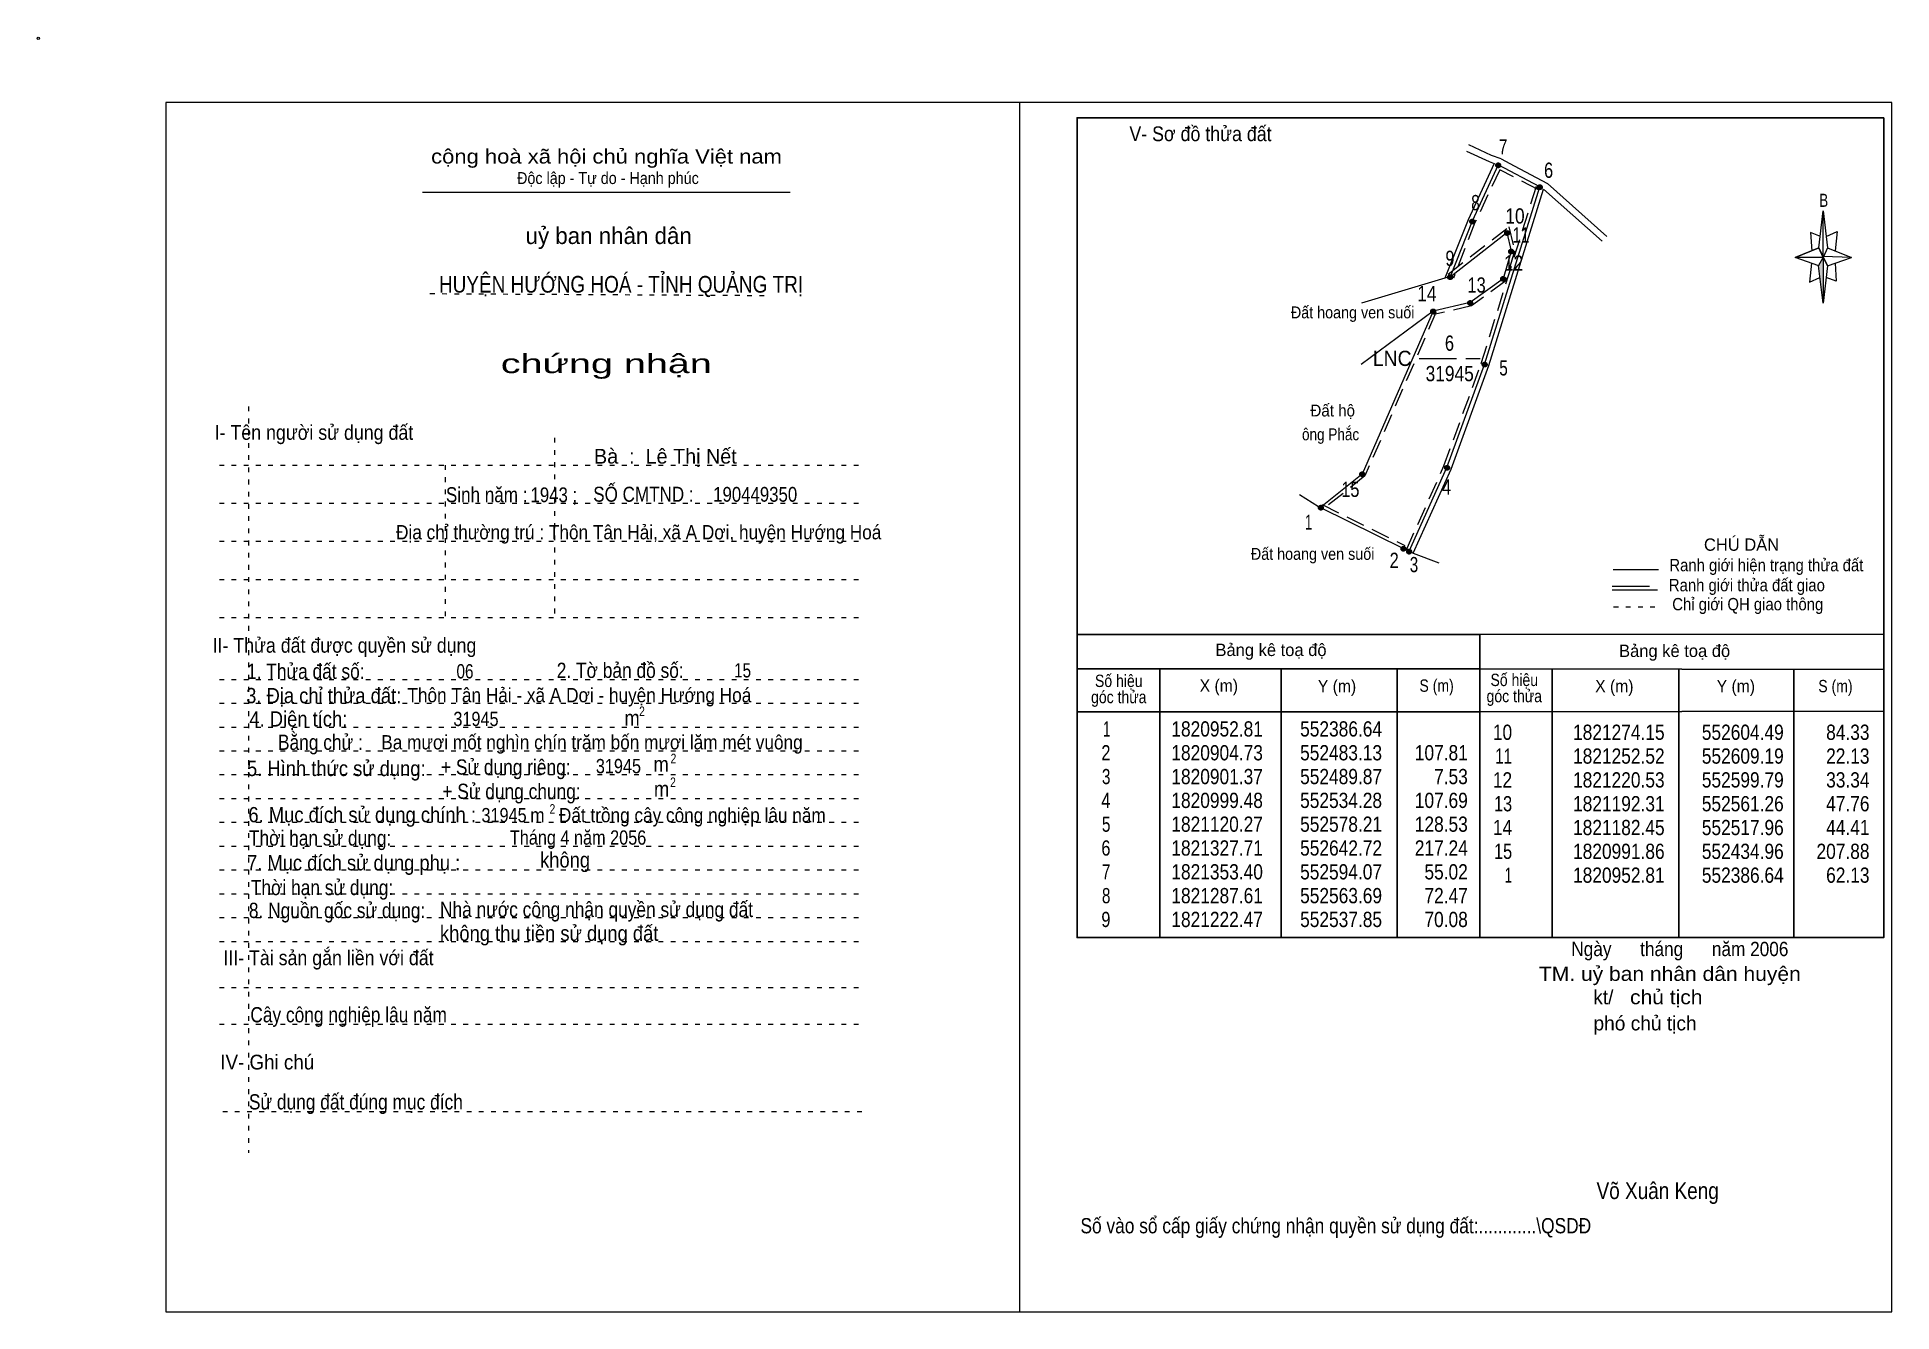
# Model space of a CAD drawing. Header units: centimetres. Extents: x -1.6 to 37.4, y -1.3 to 25.5.
import ezdxf
from ezdxf.enums import TextEntityAlignment as Align

# ---------------------------------------------------------------- set-up
doc = ezdxf.new("R2010")
doc.units = ezdxf.units.CM
doc.header["$LTSCALE"] = 0.13
for name, pattern in [('DOTTED', [1.5, 0.3, -1.2]), ('LONG_DASHED', [7.5, 6, -1.5]), ('MEDIUM_DASHED', [4.5, 3, -1.5])]:
    doc.linetypes.add(name, pattern=pattern)
for name, color, linetype, lineweight in [('1', 7, 'DOTTED', 13), ('10', 7, 'Continuous', 13), ('2', 7, 'Continuous', 25), ('3', 7, 'Continuous', 13), ('30', 7, 'Continuous', 13), ('32', 7, 'LONG_DASHED', 13), ('33', 7, 'LONG_DASHED', 13), ('35', 7, 'Continuous', 13)]:
    doc.layers.add(name, color=color, linetype=linetype, lineweight=lineweight)

msp = doc.modelspace()

# ---------------------------------------------------------------- hatches: boundary and pattern name
at = {"layer": '30'}
msp.add_hatch(color=256, dxfattribs=at).paths.add_polyline_path([(35.91, 20.87), (35.91, 19.91), (35.81, 20.69)])
at = {"layer": '32'}
for points in [[(29.1385, 22.8028, 1), (29.0385, 22.8028, 1)], [(30.0115, 22.3419, 1), (29.9115, 22.3419, 1)], [(28.5934, 21.6223, 1), (28.4934, 21.6223, 1)], [(29.3255, 21.3808, 1), (29.2255, 21.3808, 1)], [(29.4098, 20.9927, 1), (29.3098, 20.9927, 1)], [(28.1298, 20.4535, 1), (28.0298, 20.4535, 1)], [(29.2412, 20.4187, 1), (29.1412, 20.4187, 1)], [(28.5498, 19.9123, 1), (28.4498, 19.9123, 1)], [(27.7729, 19.7354, 1), (27.6729, 19.7354, 1)], [(28.8539, 18.6197, 1), (28.7539, 18.6197, 1)], [(26.2836, 16.3156, 1), (26.1836, 16.3156, 1)], [(28.0657, 16.4523, 1), (27.9657, 16.4523, 1)], [(25.4165, 15.6149, 1), (25.3165, 15.6149, 1)], [(27.1479, 14.7522, 1), (27.0479, 14.7522, 1)], [(27.2688, 14.6919, 1), (27.1688, 14.6919, 1)]]:
    msp.add_hatch(color=256, dxfattribs=at).paths.add_polyline_path(points)

# ---------------------------------------------------------------- linework, layer by layer
at = {"layer": '1', "linetype": 'Continuous'}
msp.add_line((6.51, 22.24), (14.23, 22.24), dxfattribs=at)
at = {"layer": '1'}
for p, q in [((6.67, 20.11), (13.82, 20.07)), ((2.86, 17.74), (2.86, 2.07)), ((9.28, 17.08), (9.28, 13.31)), ((2.25, 16.51), (15.75, 16.51)), ((6.99, 16.51), (6.99, 13.31)), ((2.25, 15.71), (15.75, 15.71)), ((2.25, 14.91), (15.75, 14.91)), ((2.25, 14.11), (15.75, 14.11)), ((2.25, 13.31), (15.75, 13.31)), ((2.25, 12.01), (15.75, 12.01)), ((2.25, 11.51), (15.75, 11.51)), ((2.25, 11.01), (15.75, 11.01)), ((2.25, 10.51), (15.75, 10.51)), ((2.25, 10.01), (15.75, 10.01)), ((2.25, 9.51), (15.75, 9.51)), ((2.25, 9.01), (15.75, 9.01)), ((2.25, 8.51), (15.75, 8.51)), ((2.25, 8.01), (15.75, 8.01)), ((2.25, 7.51), (15.75, 7.51)), ((2.25, 7.01), (15.75, 7.01)), ((2.25, 6.51), (15.75, 6.51)), ((2.25, 5.54), (15.75, 5.54)), ((2.25, 4.77), (15.75, 4.77)), ((2.32, 2.94), (15.82, 2.94))]:
    msp.add_line(p, q, dxfattribs=at)
at = {"layer": '10'}
for p, q in [((29.15, 22.94), (29.42, 22.79)), ((31.27, 21.21), (30.04, 22.3)), ((27.97, 20.43), (26.22, 19.91)), ((28.08, 20.46), (27.97, 20.43)), ((27.72, 19.74), (26.21, 18.62)), ((25.36, 15.62), (27.1, 14.76)), ((27.1, 14.76), (27.22, 14.7)), ((27.22, 14.7), (27.3, 14.66)), ((27.3, 14.66), (27.84, 14.46))]:
    msp.add_line(p, q, dxfattribs=at)
at = {"layer": '10', "linetype": 'MEDIUM_DASHED'}
msp.add_line((25.39, 15.68), (27.13, 14.82), dxfattribs=at)
at = {"layer": '10', "lineweight": 25}
for p, q in [((28.7, 12.95), (37.18, 12.96)), ((28.7, 12.23), (37.18, 12.22)), ((30.22, 12.23), (30.22, 6.59)), ((32.88, 12.23), (32.88, 6.59)), ((35.29, 12.23), (35.29, 6.59)), ((28.7, 11.33), (37.18, 11.34))]:
    msp.add_line(p, q, dxfattribs=at)
at = {"layer": '10'}
for points in [[(28.42, 23.1), (28.9, 22.88), (29, 22.84), (28.46, 21.66), (27.97, 20.43)], [(29.15, 22.94), (28.95, 23.01), (28.47, 23.23)], [(29.96, 22.35), (29.09, 22.81), (28.54, 21.63), (28.08, 20.46)], [(29.42, 22.79), (30.12, 22.42), (31.37, 21.31)], [(27.22, 14.7), (28.01, 16.46), (28.8, 18.62), (29.96, 22.35)], [(27.3, 14.66), (28.1, 16.42), (28.89, 18.6), (30.04, 22.3)], [(28.08, 20.46), (29.27, 21.39), (29.36, 21), (29.19, 20.42), (28.5, 19.92), (27.72, 19.74)], [(27.72, 19.74), (26.23, 16.32), (25.36, 15.62)], [(24.92, 15.89), (25.32, 15.64), (25.36, 15.62)]]:
    msp.add_lwpolyline(points, dxfattribs=at)
at = {"layer": '10', "linetype": 'MEDIUM_DASHED'}
for points in [[(29.93, 22.29), (29.12, 22.71), (28.6, 21.6), (28.15, 20.43)], [(27.16, 14.73), (27.95, 16.49), (28.73, 18.64), (29.89, 22.37)], [(28.04, 20.52), (29.31, 21.51), (29.43, 21), (29.25, 20.38), (28.53, 19.85), (27.74, 19.67)], [(27.78, 19.71), (26.29, 16.28), (25.4, 15.57)]]:
    msp.add_lwpolyline(points, dxfattribs=at)
at = {"layer": '10'}
msp.add_circle((-1.55, 25.47), 0.025, dxfattribs=at)
at = {"layer": '2'}
for p, q in [((20.25, 12.95), (28.7, 12.95)), ((28.7, 6.59), (28.7, 12.95)), ((20.25, 12.23), (28.7, 12.23)), ((21.99, 6.59), (21.99, 12.23)), ((24.53, 10.89), (24.53, 12.23)), ((26.97, 12.23), (26.97, 6.59)), ((20.25, 11.33), (28.7, 11.33))]:
    msp.add_line(p, q, dxfattribs=at)
msp.add_lwpolyline([(37.18, 23.8), (20.25, 23.8), (20.25, 6.59), (37.18, 6.59)], close=True, dxfattribs=at)
msp.add_lwpolyline([(24.53, 6.59), (24.53, 10.39), (24.53, 10.89)], dxfattribs=at)
at = {"layer": '3'}
msp.add_line((19.04, 24.12), (19.04, -1.27), dxfattribs=at)
for points in [[(19.04, 24.12), (1.13, 24.12), (1.13, -1.27), (19.04, -1.27)], [(19.04, -1.27), (37.35, -1.27), (37.35, 24.12), (19.04, 24.12)]]:
    msp.add_lwpolyline(points, dxfattribs=at)
at = {"layer": '30'}
for p, q in [((35.82, 21.07), (35.91, 21.85)), ((36, 21.07), (36.5, 20.87)), ((35.82, 20.69), (35.32, 20.87)), ((36, 20.69), (35.91, 19.91)), ((36.16, 20.75), (36.18, 20.37)), ((36.18, 20.37), (35.97, 20.45))]:
    msp.add_line(p, q, dxfattribs=at)
for points in [[(35.91, 21.85), (36, 21.07), (35.91, 20.87)], [(35.91, 20.87), (35.32, 20.87), (35.82, 21.07), (36, 20.69), (36.5, 20.87), (35.91, 20.89)], [(35.91, 20.87), (35.91, 19.91), (35.81, 20.69)]]:
    msp.add_lwpolyline(points, close=True, dxfattribs=at)
for points in [[(35.97, 21.31), (36.2, 21.41), (36.16, 21.01)], [(35.91, 20.87), (35.82, 21.07), (35.32, 20.87)], [(35.85, 21.31), (35.64, 21.39), (35.67, 21.01)], [(35.66, 20.75), (35.62, 20.35), (35.84, 20.45)], [(35.91, 20.87), (36, 20.69), (36.5, 20.87)]]:
    msp.add_lwpolyline(points, dxfattribs=at)
at = {"layer": '32'}
for centre in [(29.0885, 22.8028), (29.9615, 22.3419), (28.5434, 21.6223), (29.2755, 21.3808), (29.3598, 20.9927), (28.0798, 20.4535), (29.1912, 20.4187), (28.4998, 19.9123), (27.7229, 19.7354), (28.8039, 18.6197), (26.2336, 16.3156), (28.0157, 16.4523), (25.3665, 15.6149), (27.0979, 14.7522), (27.2188, 14.6919)]:
    msp.add_circle(centre, 0.05, dxfattribs=at)
at = {"layer": '33'}
msp.add_line((27.43, 18.75), (28.71, 18.75), dxfattribs=at)
at = {"layer": '35'}
for p, q in [((31.5, 14.32), (32.45, 14.32)), ((31.48, 13.89), (32.43, 13.89))]:
    msp.add_line(p, q, dxfattribs=at)
at = {"layer": '35', "linetype": 'LONG_DASHED'}
msp.add_line((31.48, 13.97), (32.43, 13.97), dxfattribs=at)
at = {"layer": '35', "linetype": 'DOTTED'}
msp.add_line((31.51, 13.53), (32.5, 13.53), dxfattribs=at)

# ---------------------------------------------------------------- texts
at = {"layer": '1'}
for s, height, width, p in [('V- Sơ đồ thửa đất', 0.31, 0.9, (22.84, 23.31)), ('cộng hoà xã hội chủ nghĩa Việt nam', 0.3, 1.15, (10.375, 22.84)), ('Độc lập - Tự do - Hạnh phúc', 0.25, 0.9, (10.405, 22.41)), ('chứng nhận', 0.4, 1.55, (10.37, 18.44)), ('I- Tên người sử dụng đất', 0.31, 0.9, (4.235, 17.04)), ('II- Thửa đất được quyền sử dụng', 0.31, 0.9, (4.875, 12.57)), ('III- Tài sản gắn liền với đất', 0.31, 0.9, (4.54, 6.01)), ('IV- Ghi chú', 0.31, 0.95, (3.255, 3.82))]:
    msp.add_text(s, height=height, dxfattribs=dict(at, width=width)).set_placement(p, align=Align.CENTER)
msp.add_text('uỷ ban nhân dân', height=0.35, dxfattribs=at).set_placement((10.42, 21.15), align=Align.CENTER)
at = {"layer": '10'}
for s, height, width, p in [('Đất hoang ven suối ', 0.25, 0.9, (26.075, 19.59)), ('Sinh năm :', 0.3149, 0.85, (7.86, 15.73)), ('1943 ;', 0.31, 0.85, (9.27, 15.73)), ('SỐ CMTND :', 0.3149, 0.85, (11.15, 15.74)), ('190449350', 0.31, 0.85, (13.495, 15.74)), ('Địa chỉ thường trú : Thôn Tân Hải, xã A Dơi, huyện Hướng Hoá', 0.3, 0.9, (11.05, 14.95)), ('Đất hoang ven suối ', 0.25, 0.9, (25.235, 14.52)), ('06', 0.3, 0.8, (7.405, 12.03)), ('15', 0.3, 0.8, (13.23, 12.05)), ('Thôn Tân Hải - xã A Dơi - huyện Hướng Hoá ', 0.3, 0.9, (9.855, 11.53)), ('31945', 0.3, 0.85, (7.635, 11.03)), ('Ba mươi mốt nghìn chín trăm bốn mươi lăm mét vuông ', 0.3, 0.9, (10.12, 10.54)), ('31945', 0.3, 0.85, (10.625, 10.04)), ('m   Đất trồng cây công nghiệp lâu năm ', 0.3, 0.9, (11.925, 9.01)), ('31945', 0.3, 0.85, (8.225, 9.01)), ('Tháng 4 năm 2056 ', 0.3, 0.85, (9.825, 8.54)), ('Ngày      tháng      năm 2006', 0.3, 0.9, (32.9, 6.2)), ('TM. uỷ ban nhân dân huyện', 0.3, 1.1, (32.69, 5.68)), ('chủ tịch', 0.3, 1.1, (32.615, 5.19)), ('Võ Xuân Keng ', 0.35, 0.85, (32.49, 1.1))]:
    msp.add_text(s, height=height, dxfattribs=dict(at, width=width)).set_placement(p, align=Align.CENTER)
for s, width, p in [('  Đất hộ', 0.95, (24.97, 17.53)), ('ông Phắc', 0.85, (24.97, 17.03))]:
    msp.add_text(s, height=0.25, dxfattribs=dict(at, width=width)).set_placement(p)
for s, height, p in [('Bà  :  Lê Thị Nết', 0.31, (11.61, 16.54)), ('kt/ ', 0.3, (31.35, 5.19)), ('phó chủ tịch ', 0.3, (32.225, 4.64))]:
    msp.add_text(s, height=height, dxfattribs=at).set_placement(p, align=Align.CENTER)
at = {"layer": '2'}
for s, height, width, p in [('HUYỆN HƯỚNG HOÁ - TỈNH QUẢNG TRỊ', 0.35, 0.85, (10.68, 20.13)), ('Số hiệu', 0.2591, 0.85, (21.125, 11.85)), ('Số hiệu', 0.2591, 0.85, (29.425, 11.87)), ('3. Địa chỉ thửa đất:', 0.32, 0.9, (4.44, 11.51)), ('góc thửa', 0.2591, 0.85, (21.125, 11.51)), ('X (m)', 0.2591, 0.95, (23.225, 11.75)), ('Y (m)', 0.2591, 0.95, (25.705, 11.74)), ('S (m)', 0.2591, 0.85, (27.795, 11.75)), ('góc thửa', 0.2591, 0.85, (29.425, 11.53)), ('X (m)', 0.2591, 0.95, (31.525, 11.74)), ('Y (m)', 0.2591, 0.95, (34.075, 11.74)), ('S (m)', 0.2591, 0.85, (36.165, 11.74)), ('Số vào sổ cấp giấy chứng nhận quyền sử dụng đất:............\\QSDĐ', 0.32, 0.85, (25.68, 0.38))]:
    msp.add_text(s, height=height, dxfattribs=dict(at, width=width)).set_placement(p, align=Align.CENTER)
for p in [(24.32, 12.5), (32.79, 12.48)]:
    msp.add_text('Bảng kê toạ độ', height=0.2591, dxfattribs=at).set_placement(p, align=Align.CENTER)
for s, height, width, p in [('1. Thửa đất số:', 0.32, 0.85, (2.83, 12.02)), ('2. Tờ bản đồ số:', 0.32, 0.85, (9.33, 12.04)), ('4. Diện tích:', 0.32, 0.9, (2.88, 11.02)), ('m', 0.32, 0.9, (10.75, 11.04)), ('2', 0.2, 0.8, (11.06, 11.24)), ('Bằng chử :', 0.32, 0.85, (3.48, 10.53)), ('5. Hình thức sử dụng:', 0.32, 0.9, (2.83, 9.98)), ('+ Sử dụng riêng:', 0.32, 0.85, (6.9, 10.01)), ('m', 0.32, 0.9, (11.36, 10.07)), ('2', 0.2, 0.8, (11.72, 10.25)), ('+ Sử dụng chung:', 0.32, 0.85, (6.93, 9.5)), ('m', 0.32, 0.9, (11.37, 9.55)), ('2', 0.2, 0.8, (11.71, 9.75)), ('6. Mục đích sử dụng chính : ', 0.32, 0.9, (2.86, 9.01)), ('2', 0.2, 0.8, (9.18, 9.19)), ('Thời hạn sử dụng: ', 0.32, 0.85, (2.87, 8.52)), ('7. Mục đích sử dụng phụ : ', 0.32, 0.9, (2.83, 8)), ('không', 0.32, 0.9, (8.98, 8.06)), ('Thời hạn sử dụng: ', 0.32, 0.85, (2.91, 7.48)), ('8. Nguồn gốc sử dụng: ', 0.32, 0.85, (2.87, 7)), ('Nhà nước công nhận quyền sử dụng đất  ', 0.32, 0.85, (6.88, 7.02)), ('không thu tiền sử dụng đất', 0.32, 0.9, (6.88, 6.52)), ('Cây công nghiệp lâu năm', 0.32, 0.85, (2.9, 4.81)), ('Sử dụng đất đúng mục đích', 0.32, 0.85, (2.87, 2.98))]:
    msp.add_text(s, height=height, dxfattribs=dict(at, width=width)).set_placement(p)
at = {"layer": '30', "width": 0.75}
msp.add_text('B', height=0.2756, dxfattribs=at).set_placement((35.92, 21.93), align=Align.CENTER)
at = {"layer": '30'}
for s, width, p in [('1', 0.65, (20.95, 10.81)), ('1820952.81', 0.85, (24.15, 10.81)), ('552386.64', 0.85, (26.65, 10.81)), ('552386.64', 0.85, (26.65, 10.81)), ('10', 0.85, (29.38, 10.74)), ('1821274.15', 0.85, (32.58, 10.74)), ('552604.49', 0.85, (35.08, 10.74)), ('84.33', 0.85, (36.88, 10.74)), ('2', 0.8, (20.95, 10.31)), ('1820904.73', 0.85, (24.15, 10.31)), ('552483.13', 0.85, (26.65, 10.31)), ('107.81', 0.85, (28.45, 10.31)), ('11', 0.75, (29.38, 10.24)), ('1821252.52', 0.85, (32.58, 10.24)), ('552609.19', 0.85, (35.08, 10.24)), ('22.13', 0.85, (36.88, 10.24)), ('3', 0.75, (20.95, 9.81)), ('1820901.37', 0.85, (24.15, 9.81)), ('552489.87', 0.85, (26.65, 9.81)), ('7.53', 0.85, (28.45, 9.81)), ('12', 0.85, (29.38, 9.74)), ('1821220.53', 0.85, (32.58, 9.74)), ('552599.79', 0.85, (35.08, 9.74)), ('33.34', 0.85, (36.88, 9.74)), ('4', 0.8, (20.95, 9.31)), ('1820999.48', 0.85, (24.15, 9.31)), ('552534.28', 0.85, (26.65, 9.31)), ('107.69', 0.85, (28.45, 9.31)), ('13', 0.8, (29.38, 9.24)), ('1821192.31', 0.85, (32.58, 9.24)), ('552561.26', 0.85, (35.08, 9.24)), ('47.76', 0.85, (36.88, 9.24)), ('5', 0.75, (20.95, 8.81)), ('1821120.27', 0.85, (24.15, 8.81)), ('552578.21', 0.85, (26.65, 8.81)), ('128.53', 0.85, (28.45, 8.81)), ('14', 0.85, (29.38, 8.74)), ('1821182.45', 0.85, (32.58, 8.74)), ('552517.96', 0.85, (35.08, 8.74)), ('44.41', 0.85, (36.88, 8.74)), ('6', 0.8, (20.95, 8.31)), ('1821327.71', 0.85, (24.15, 8.31)), ('552642.72', 0.85, (26.65, 8.31)), ('217.24', 0.85, (28.45, 8.31)), ('1820991.86', 0.85, (32.58, 8.24)), ('552434.96', 0.85, (35.08, 8.24)), ('207.88', 0.85, (36.88, 8.24)), ('15', 0.8, (29.38, 8.24)), ('7', 0.75, (20.95, 7.81)), ('1821353.40', 0.85, (24.15, 7.81)), ('552594.07', 0.85, (26.65, 7.81)), ('55.02', 0.85, (28.45, 7.81)), ('1', 0.65, (29.38, 7.74)), ('1820952.81', 0.85, (32.58, 7.74)), ('552386.64', 0.85, (35.08, 7.74)), ('62.13', 0.85, (36.88, 7.74)), ('8', 0.75, (20.95, 7.31)), ('1821287.61', 0.85, (24.15, 7.31)), ('552563.69', 0.85, (26.65, 7.31)), ('72.47', 0.85, (28.45, 7.31)), ('9', 0.8, (20.95, 6.81)), ('1821222.47', 0.85, (24.15, 6.81)), ('552537.85', 0.85, (26.65, 6.81)), ('70.08', 0.85, (28.45, 6.81))]:
    msp.add_text(s, height=0.32, dxfattribs=dict(at, width=width)).set_placement(p, align=Align.RIGHT)
at = {"layer": '32'}
for s, width, p in [('7', 0.75, (29.19, 23.03)), ('6', 0.8, (30.145, 22.54)), ('8', 0.75, (28.61, 21.86)), ('10', 0.85, (29.44, 21.58)), ('11', 0.75, (29.565, 21.18)), ('9', 0.8, (28.075, 20.69)), ('12', 0.85, (29.41, 20.59)), ('14', 0.85, (27.59, 19.95)), ('13', 0.8, (28.635, 20.13)), ('5', 0.75, (29.2, 18.39)), ('15', 0.8, (25.985, 15.84)), ('4', 0.8, (28.005, 15.89)), ('1', 0.65, (25.11, 15.15)), ('2', 0.8, (26.905, 14.35)), ('3', 0.75, (27.32, 14.26))]:
    msp.add_text(s, height=0.32, dxfattribs=dict(at, width=width)).set_placement(p, align=Align.CENTER)
at = {"layer": '33'}
for s, width, p in [('6', 0.8, (28.065, 18.91)), ('31945', 0.85, (28.07, 18.27))]:
    msp.add_text(s, height=0.32, dxfattribs=dict(at, width=width)).set_placement(p, align=Align.CENTER)
at = {"layer": '33', "width": 0.95}
msp.add_text('LNC', height=0.32, dxfattribs=at).set_placement((27.27, 18.59), align=Align.RIGHT)
at = {"layer": '35'}
msp.add_text('CHÚ DẪN', height=0.2591, dxfattribs=at).set_placement((34.195, 14.71), align=Align.CENTER)
at = {"layer": '35', "width": 0.9}
for s, p in [('Ranh giới hiện trạng thửa đất', (34.715, 14.28)), ('Ranh giới thửa đất giao ', (34.35, 13.86)), ('Chỉ giới QH giao thông', (34.325, 13.46))]:
    msp.add_text(s, height=0.2591, dxfattribs=at).set_placement(p, align=Align.CENTER)

doc.saveas('drawing.dxf')
